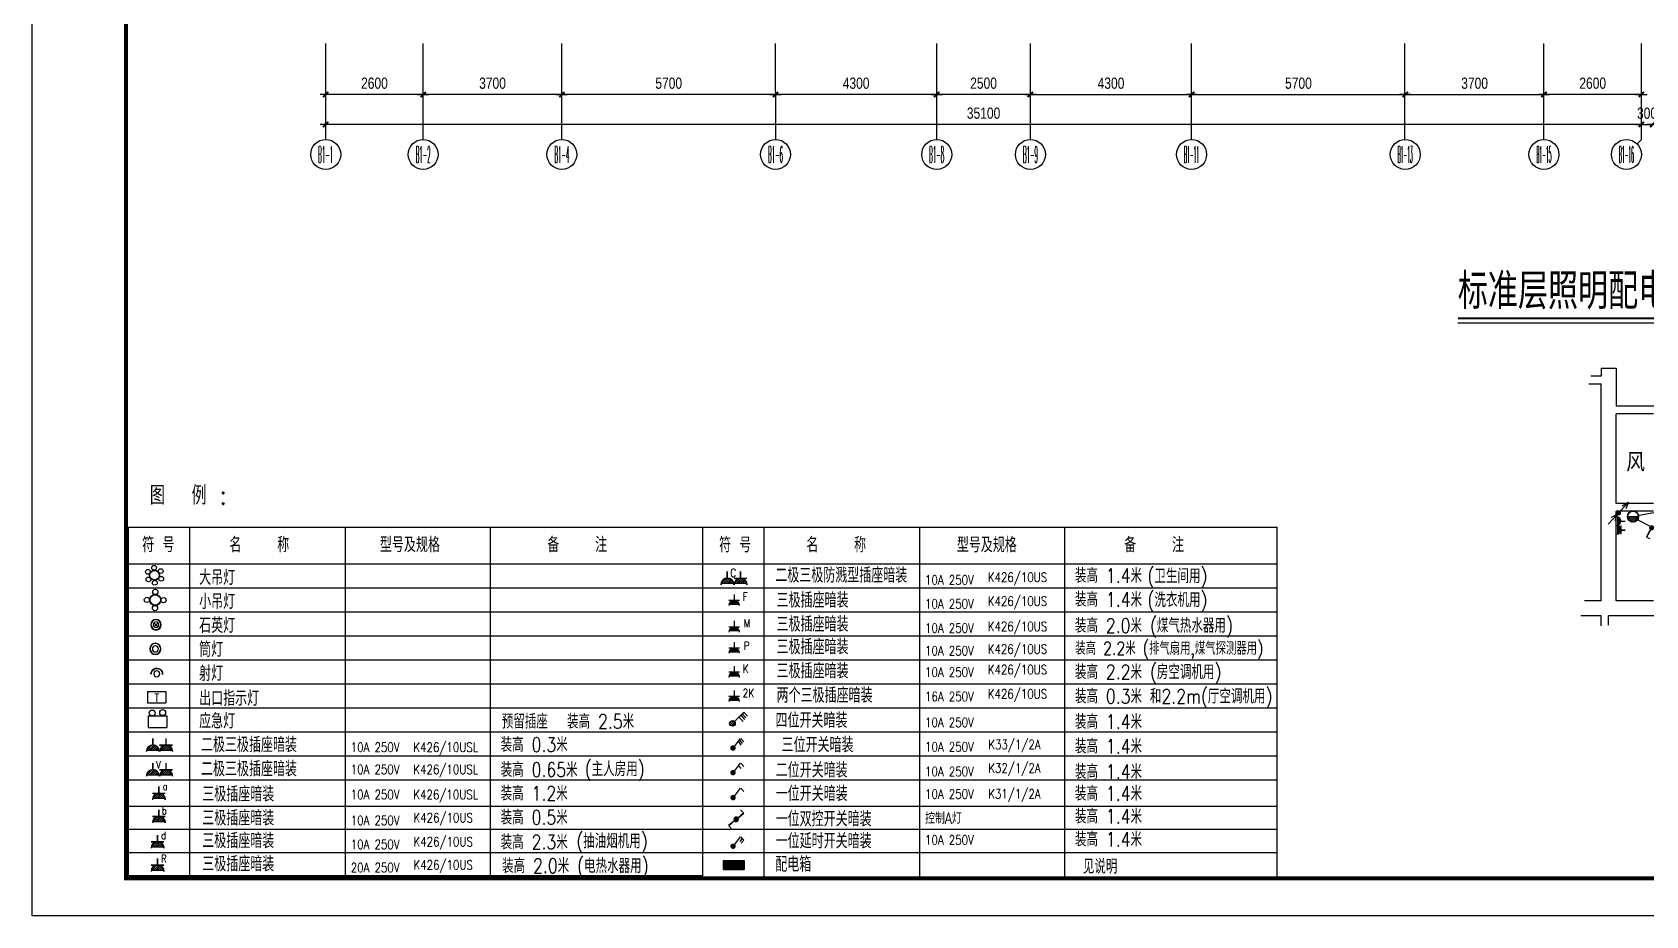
# Model space of a CAD drawing. Extents: x 45735 to 146968, y -75167 to -15767.
# Drawn here: x 45735 to 88778, y -75167 to -51577 of the extents above; entities that cross this region are included whole.
import ezdxf
from ezdxf.enums import TextEntityAlignment as Align

# ---------------------------------------------------------------- set-up
doc = ezdxf.new("R2010")
doc.units = 0
doc.header["$LTSCALE"] = 1000
doc.header["$MEASUREMENT"] = 0
doc.layers.get('0').update_dxf_attribs({"linetype": 'CONTINUOUS'})
doc.layers.get('DEFPOINTS').update_dxf_attribs({"linetype": 'CONTINUOUS'})
for name, color, linetype in [('AXIS', 7, 'CONTINUOUS'), ('AXIS_TEXT', 7, 'CONTINUOUS'), ('COLU', 2, 'CONTINUOUS'), ('D-1', 4, 'CONTINUOUS'), ('D-L1', 4, 'CONTINUOUS'), ('DJ', 4, 'CONTINUOUS'), ('DL1', 4, 'CONTINUOUS'), ('DL2', 4, 'CONTINUOUS'), ('DL3', 4, 'CONTINUOUS'), ('DLX', 4, 'CONTINUOUS'), ('FRAME', 7, 'CONTINUOUS'), ('KG1', 4, 'CONTINUOUS'), ('TK', 7, 'CONTINUOUS'), ('WALL', 7, 'CONTINUOUS'), ('WIRE', 1, 'CONTINUOUS'), ('文字', 7, 'CONTINUOUS'), ('空调位', 7, 'CONTINUOUS')]:
    doc.layers.add(name, color=color, linetype=linetype)
doc.styles.add('_HZTXT', font='txt.shx', dxfattribs={"width": 0.8, "bigfont": 'hztxt.shx'})
doc.styles.add('COMPLEX', font='COMPLEX')
doc.styles.add('DIM_FONT', font='wcad.shx', dxfattribs={"width": 0.8})
doc.styles.add('HZ', font='SIMPLEX.shx', dxfattribs={"width": 0.75, "bigfont": 'hztxt.shx'})
doc.styles.add('HZTXT', font='romans.shx', dxfattribs={"width": 0.8, "bigfont": 'hztxt.shx'})
doc.styles.add('TXT', font='txt', dxfattribs={"width": 0.8, "bigfont": 'hztxt'})
doc.styles.add('文字说明', font='SimSun.ttf')
doc.dimstyles.new('AXIS', dxfattribs={"dimtxt": 300, "dimasz": 1, "dimexe": 250, "dimexo": 300, "dimgap": 150, "dimtad": 1, "dimdec": 0, "dimzin": 0, "dimdsep": 46, "dimtxsty": 'DIM_FONT', "dimblk": '_DIMX', "dimcen": 0.09, "dimdle": 150, "dimse1": 1, "dimse2": 1, "dimclrt": 7, "dimadec": 0, "dimazin": 0, "dimtfac": 1, "dimtdec": 0, "dimtix": 1, "dimtmove": 2, "dimatfit": 3, "dimldrblk": '_DIMX', "dimfxl": 0, "dimtolj": 1, "dimtzin": 0, "dimarcsym": 0})

# ---------------------------------------------------------------- blocks, each defined once
blk = doc.blocks.new('*X20')
at = {"color": 0}
for p, q in [((-263, -529), (-33, -299)), ((-229, -406), (-188, -365)), ((-175, -529), (53, -301)), ((-87, -529), (121, -321)), ((2, -529), (178, -353)), ((90, -529), (224, -394)), ((179, -529), (262, -445)), ((267, -529), (289, -507))]:
    blk.add_line(p, q, dxfattribs=at)
blk = doc.blocks.new('K2307')
for p, q in [((-0.03, -2.63), (-0.03, 0.03)), ((0.07, -2.63), (0.07, 0.03)), ((-2.62, -2.6), (2.57, -2.6)), ((-2.62, -2.7), (2.57, -2.7)), ((-2.57, -4.69), (2.62, -4.69))]:
    blk.add_line(p, q)
for radius in [2.66, 2.56]:
    blk.add_arc((0.02, -5.3), radius, 0, 180)
at = {"xscale": 0.00888157894736835, "yscale": 0.00888157894736835, "zscale": 0.00888157894736835}
blk.add_blockref('*X20', (0, 0), dxfattribs=at)
blk = doc.blocks.new('*X18')
at = {"color": 0}
for p, q in [((-263, -529), (-33, -299)), ((-229, -406), (-188, -365)), ((-175, -529), (53, -301)), ((-87, -529), (121, -321)), ((2, -529), (178, -353)), ((90, -529), (224, -394)), ((179, -529), (262, -445)), ((267, -529), (289, -507))]:
    blk.add_line(p, q, dxfattribs=at)
blk = doc.blocks.new('K2303')
for p, q in [((-0.03, -2.63), (-0.03, 0.03)), ((0.07, -2.63), (0.07, 0.03)), ((-2.57, -4.69), (2.62, -4.69))]:
    blk.add_line(p, q)
for radius in [2.66, 2.56]:
    blk.add_arc((0.02, -5.3), radius, 0, 180)
at = {"xscale": 0.00888157894736835, "yscale": 0.00888157894736835, "zscale": 0.00888157894736835}
blk.add_blockref('*X18', (0, 0), dxfattribs=at)
blk = doc.blocks.new('插座')
at = {"layer": 'DJ', "xscale": 66.096, "yscale": 66.096, "zscale": 66.096, "rotation": 270}
for name, p in [('K2303', (-175, 270)), ('K2307', (-175, -84))]:
    blk.add_blockref(name, p, dxfattribs=at)
blk = doc.blocks.new('A32')
at = {"layer": 'DJ'}
blk.add_circle((710, -205), 88.3, dxfattribs=at)
for centre, radius, start, end in [((711, -199), 172, 177.5813, 6.8197), ((713, -201), 162, 178.5828, 5.126)]:
    blk.add_arc(centre, radius, start, end, dxfattribs=at)
blk = doc.blocks.new('大吊灯')
at = {"layer": 'DJ'}
for centre, radius in [((-334, 5), 106), ((-167, 290), 106), ((0, 0), 227), ((2, 0), 209), ((166, 290), 106), ((334, -8), 106), ((-157, -286), 106), ((161, -294), 106)]:
    blk.add_circle(centre, radius, dxfattribs=at)
blk = doc.blocks.new('A2')
at = {"layer": 'D-1'}
for p, q in [((593, -773), (433, -917)), ((578, -925), (436, -767))]:
    blk.add_line(p, q, dxfattribs=at)
blk.add_circle((512, -845), 108, dxfattribs=at)
at = {"layer": 'KG1'}
for centre, radius in [((512, -847), 200), ((516, -842), 190)]:
    blk.add_circle(centre, radius, dxfattribs=at)
blk = doc.blocks.new('A$C256039D1')
at = {"layer": 'DJ'}
blk.add_blockref('A2', (-312, 1047), dxfattribs=at)
blk = doc.blocks.new('A1')
at = {"layer": 'D-1'}
blk.add_circle((699, -533), 108, dxfattribs=at)
at = {"layer": 'KG1'}
for centre, radius in [((701, -532), 200), ((695, -533), 190)]:
    blk.add_circle(centre, radius, dxfattribs=at)
blk = doc.blocks.new('A6')
at = {"layer": 'DJ'}
for centre, radius in [((708, -409), 70.4), ((482, -623), 70.4), ((704, -626), 151), ((706, -626), 140), ((699, -846), 70.4), ((927, -631), 70.4)]:
    blk.add_circle(centre, radius, dxfattribs=at)
blk = doc.blocks.new('A$C504009E2')
at = {"layer": 'DJ'}
blk.add_blockref('A6', (-411, 916), dxfattribs=at)
blk = doc.blocks.new('_DIMX')
blk.add_line((-150, 0), (150, 0))
at = {"const_width": 50}
blk.add_lwpolyline([(-70, -70), (70, 70)], dxfattribs=at)
blk = doc.blocks.new('*D76')
at = {"color": 0, "linetype": 'ByBlock'}
blk.add_line((88662, -118473), (53564, -118473), dxfattribs=at)
at = {"layer": 'DEFPOINTS', "color": 0, "linetype": 'ByBlock'}
for p in [(53563, -116313), (88663, -116313), (53563, -118473)]:
    blk.add_point(p, dxfattribs=at)
at = {"color": 0, "linetype": 'ByBlock', "rotation": 180}
blk.add_blockref('_DIMX', (53563, -118473), dxfattribs=at)
at = {"color": 0, "linetype": 'ByBlock'}
blk.add_blockref('_DIMX', (88663, -118473), dxfattribs=at)
at = {"color": 7, "linetype": 'ByBlock', "insert": (71113, -118173), "char_height": 300, "attachment_point": 5, "style": 'DIM_FONT'}
blk.add_mtext('\\A1;35100', dxfattribs=at)
blk = doc.blocks.new('*D105')
at = {"color": 0, "linetype": 'ByBlock'}
blk.add_line((82364, -117673), (86062, -117673), dxfattribs=at)
at = {"layer": 'DEFPOINTS', "color": 0, "linetype": 'ByBlock'}
for p in [(82363, -116313), (86063, -116313), (86063, -117673)]:
    blk.add_point(p, dxfattribs=at)
at = {"color": 0, "linetype": 'ByBlock', "rotation": 180}
blk.add_blockref('_DIMX', (82363, -117673), dxfattribs=at)
at = {"color": 0, "linetype": 'ByBlock'}
blk.add_blockref('_DIMX', (86063, -117673), dxfattribs=at)
at = {"color": 7, "linetype": 'ByBlock', "insert": (84213, -117373), "char_height": 300, "attachment_point": 5, "style": 'DIM_FONT'}
blk.add_mtext('\\A1;3700', dxfattribs=at)
blk = doc.blocks.new('*D106')
at = {"color": 0, "linetype": 'ByBlock'}
blk.add_line((76664, -117673), (82362, -117673), dxfattribs=at)
at = {"layer": 'DEFPOINTS', "color": 0, "linetype": 'ByBlock'}
for p in [(76663, -116313), (82363, -116313), (82363, -117673)]:
    blk.add_point(p, dxfattribs=at)
at = {"color": 0, "linetype": 'ByBlock', "rotation": 180}
blk.add_blockref('_DIMX', (76663, -117673), dxfattribs=at)
at = {"color": 0, "linetype": 'ByBlock'}
blk.add_blockref('_DIMX', (82363, -117673), dxfattribs=at)
at = {"color": 7, "linetype": 'ByBlock', "insert": (79513, -117373), "char_height": 300, "attachment_point": 5, "style": 'DIM_FONT'}
blk.add_mtext('\\A1;5700', dxfattribs=at)
blk = doc.blocks.new('_AXISO')
blk.add_circle((0, 0), 0.5)
at = {"layer": 'AXIS_TEXT', "style": 'COMPLEX', "width": 1.041667}
blk.add_attdef('A', text='', height=0.56, dxfattribs=at).set_placement((-0.25, -0.28), (0.25, -0.28), align=Align.FIT)
blk = doc.blocks.new('*X43')
at = {"color": 0}
for p, q in [((-100, 254), (-4, 350)), ((-85, 198), (52, 335)), ((-49, 163), (87, 299)), ((9, 150), (100, 241))]:
    blk.add_line(p, q, dxfattribs=at)
blk = doc.blocks.new('双控开关')
at = {"color": 4}
for p, q in [((-62, 43), (-276, 164)), ((-272, 171), (-189, 297)), ((-58, 49), (-272, 171)), ((68, -33), (283, -161)), ((71, -26), (287, -155)), ((283, -161), (198, -285))]:
    blk.add_line(p, q, dxfattribs=at)
blk.add_circle((3, 6), 75.1, dxfattribs=at)
at = {"color": 4, "xscale": 0.7514071578947308, "yscale": 0.7514071578947308, "zscale": 0.7514071578947308, "rotation": 284.1608854410277}
blk.add_blockref('*X43', (-179, -40), dxfattribs=at)
blk = doc.blocks.new('*X61')
at = {"color": 0}
for p, q in [((35649, 9225), (36047, 9225)), ((35649, 9210), (36047, 9210)), ((35649, 9195), (36047, 9195)), ((35649, 9180), (36047, 9180)), ((35649, 9165), (36047, 9165)), ((35649, 9150), (36047, 9150)), ((35649, 9135), (36047, 9135)), ((35649, 9120), (36047, 9120)), ((35649, 9105), (36047, 9105)), ((35649, 9090), (36047, 9090)), ((35649, 9075), (36047, 9075)), ((35649, 9060), (36047, 9060))]:
    blk.add_line(p, q, dxfattribs=at)
blk = doc.blocks.new('K1')
at = {"layer": 'DL2'}
for p, q in [((0.038, 0.04), (0.202, 0.253)), ((0.204, 0.254), (0.288, 0.161))]:
    blk.add_line(p, q, dxfattribs=at)
blk.add_lwpolyline([(-0.036, 0, 0.072, 0.072, 1), (0.036, 0, 0.072, 0.072, 1)], format="xyseb", close=True, dxfattribs=at)
blk = doc.blocks.new('*D98')
at = {"color": 0, "linetype": 'ByBlock'}
blk.add_line((69862, -117673), (65564, -117673), dxfattribs=at)
at = {"layer": 'DEFPOINTS', "color": 0, "linetype": 'ByBlock'}
for p in [(65563, -116313), (69863, -116313), (65563, -117673)]:
    blk.add_point(p, dxfattribs=at)
at = {"color": 0, "linetype": 'ByBlock', "rotation": 180}
blk.add_blockref('_DIMX', (65563, -117673), dxfattribs=at)
at = {"color": 0, "linetype": 'ByBlock'}
blk.add_blockref('_DIMX', (69863, -117673), dxfattribs=at)
at = {"color": 7, "linetype": 'ByBlock', "insert": (67713, -117373), "char_height": 300, "attachment_point": 5, "style": 'DIM_FONT'}
blk.add_mtext('\\A1;4300', dxfattribs=at)
blk = doc.blocks.new('*X62')
at = {"color": 0}
for p, q in [((25462.92, 29598.872), (25463.017, 29598.969)), ((25462.92, 29598.887), (25462.996, 29598.962)), ((25462.934, 29598.872), (25463.034, 29598.972)), ((25462.943, 29598.924), (25462.958, 29598.939)), ((25462.948, 29598.872), (25463.049, 29598.973)), ((25462.962, 29598.872), (25463.063, 29598.973)), ((25462.976, 29598.872), (25463.075, 29598.971)), ((25462.99, 29598.872), (25463.087, 29598.969)), ((25463.005, 29598.872), (25463.098, 29598.965)), ((25463.019, 29598.872), (25463.108, 29598.961)), ((25463.033, 29598.872), (25463.118, 29598.957)), ((25463.047, 29598.872), (25463.127, 29598.952)), ((25463.061, 29598.872), (25463.135, 29598.946)), ((25463.075, 29598.872), (25463.143, 29598.94)), ((25463.089, 29598.872), (25463.15, 29598.933)), ((25463.104, 29598.872), (25463.157, 29598.926)), ((25463.118, 29598.872), (25463.164, 29598.918)), ((25463.132, 29598.872), (25463.169, 29598.91)), ((25463.146, 29598.872), (25463.175, 29598.901)), ((25463.16, 29598.872), (25463.18, 29598.892)), ((25463.174, 29598.872), (25463.184, 29598.882))]:
    blk.add_line(p, q, dxfattribs=at)
blk = doc.blocks.new('*X37')
at = {"color": 0}
for p, q in [((-100, 254), (-4, 350)), ((-85, 198), (52, 335)), ((-49, 163), (87, 299)), ((9, 150), (100, 241))]:
    blk.add_line(p, q, dxfattribs=at)
blk = doc.blocks.new('K2363')
for p, q in [((0.7, 1.68), (3.94, 4.92)), ((0.77, 1.61), (4.01, 4.85)), ((2.89, 3.85), (4.17, 2.38)), ((3.38, 4.36), (4.66, 2.9)), ((3.94, 4.92), (5.22, 3.46))]:
    blk.add_line(p, q)
blk.add_circle((0, 0.99), 0.987)
at = {"xscale": 0.0098684210526315, "yscale": 0.0098684210526315, "zscale": 0.0098684210526315}
blk.add_blockref('*X37', (0, -1.48), dxfattribs=at)
blk = doc.blocks.new('A$C268210E6')
at = {"layer": 'DJ', "xscale": 76.142592, "yscale": 76.142592, "zscale": 76.142592}
blk.add_blockref('K2363', (75, 0), dxfattribs=at)
blk = doc.blocks.new('四位开关')
at = {"layer": 'WIRE', "color": 4}
blk.add_line((-38, -96), (76, -210), dxfattribs=at)
at = {"layer": 'WIRE', "xscale": -1, "rotation": 90}
blk.add_blockref('A$C268210E6', (204, 146), dxfattribs=at)
blk = doc.blocks.new('*D99')
at = {"color": 0, "linetype": 'ByBlock'}
blk.add_line((65562, -117673), (59864, -117673), dxfattribs=at)
at = {"layer": 'DEFPOINTS', "color": 0, "linetype": 'ByBlock'}
for p in [(59863, -116313), (65563, -116313), (59863, -117673)]:
    blk.add_point(p, dxfattribs=at)
at = {"color": 0, "linetype": 'ByBlock', "rotation": 180}
blk.add_blockref('_DIMX', (59863, -117673), dxfattribs=at)
at = {"color": 0, "linetype": 'ByBlock'}
blk.add_blockref('_DIMX', (65563, -117673), dxfattribs=at)
at = {"color": 7, "linetype": 'ByBlock', "insert": (62713, -117373), "char_height": 300, "attachment_point": 5, "style": 'DIM_FONT'}
blk.add_mtext('\\A1;5700', dxfattribs=at)
blk = doc.blocks.new('*D74')
at = {"color": 0, "linetype": 'ByBlock'}
blk.add_line((59862, -117673), (56164, -117673), dxfattribs=at)
at = {"layer": 'DEFPOINTS', "color": 0, "linetype": 'ByBlock'}
for p in [(56163, -116313), (59863, -116313), (56163, -117673)]:
    blk.add_point(p, dxfattribs=at)
at = {"color": 0, "linetype": 'ByBlock', "rotation": 180}
blk.add_blockref('_DIMX', (56163, -117673), dxfattribs=at)
at = {"color": 0, "linetype": 'ByBlock'}
blk.add_blockref('_DIMX', (59863, -117673), dxfattribs=at)
at = {"color": 7, "linetype": 'ByBlock', "insert": (58013, -117373), "char_height": 300, "attachment_point": 5, "style": 'DIM_FONT'}
blk.add_mtext('\\A1;3700', dxfattribs=at)
blk = doc.blocks.new('*D80')
at = {"color": 0, "linetype": 'ByBlock'}
blk.add_line((56162, -117673), (53564, -117673), dxfattribs=at)
at = {"layer": 'DEFPOINTS', "color": 0, "linetype": 'ByBlock'}
for p in [(53563, -116313), (56163, -116313), (53563, -117673)]:
    blk.add_point(p, dxfattribs=at)
at = {"color": 0, "linetype": 'ByBlock', "rotation": 180}
blk.add_blockref('_DIMX', (53563, -117673), dxfattribs=at)
at = {"color": 0, "linetype": 'ByBlock'}
blk.add_blockref('_DIMX', (56163, -117673), dxfattribs=at)
at = {"color": 7, "linetype": 'ByBlock', "insert": (54863, -117373), "char_height": 300, "attachment_point": 5, "style": 'DIM_FONT'}
blk.add_mtext('\\A1;2600', dxfattribs=at)
blk = doc.blocks.new('*D95')
at = {"color": 0, "linetype": 'ByBlock'}
blk.add_line((72364, -117673), (76662, -117673), dxfattribs=at)
at = {"layer": 'DEFPOINTS', "color": 0, "linetype": 'ByBlock'}
for p in [(72363, -116313), (76663, -116313), (76663, -117673)]:
    blk.add_point(p, dxfattribs=at)
at = {"color": 0, "linetype": 'ByBlock', "rotation": 180}
blk.add_blockref('_DIMX', (72363, -117673), dxfattribs=at)
at = {"color": 0, "linetype": 'ByBlock'}
blk.add_blockref('_DIMX', (76663, -117673), dxfattribs=at)
at = {"color": 7, "linetype": 'ByBlock', "insert": (74513, -117373), "char_height": 300, "attachment_point": 5, "style": 'DIM_FONT'}
blk.add_mtext('\\A1;4300', dxfattribs=at)
blk = doc.blocks.new('*D100')
at = {"color": 0, "linetype": 'ByBlock'}
blk.add_line((72362, -117673), (69864, -117673), dxfattribs=at)
at = {"layer": 'DEFPOINTS', "color": 0, "linetype": 'ByBlock'}
for p in [(69863, -116313), (72363, -116313), (69863, -117673)]:
    blk.add_point(p, dxfattribs=at)
at = {"color": 0, "linetype": 'ByBlock', "rotation": 180}
blk.add_blockref('_DIMX', (69863, -117673), dxfattribs=at)
at = {"color": 0, "linetype": 'ByBlock'}
blk.add_blockref('_DIMX', (72363, -117673), dxfattribs=at)
at = {"color": 7, "linetype": 'ByBlock', "insert": (71113, -117373), "char_height": 300, "attachment_point": 5, "style": 'DIM_FONT'}
blk.add_mtext('\\A1;2500', dxfattribs=at)
blk = doc.blocks.new('*D107')
at = {"color": 0, "linetype": 'ByBlock'}
blk.add_line((88662, -117673), (86064, -117673), dxfattribs=at)
at = {"layer": 'DEFPOINTS', "color": 0, "linetype": 'ByBlock'}
for p in [(86063, -116313), (88663, -116313), (86063, -117673)]:
    blk.add_point(p, dxfattribs=at)
at = {"color": 0, "linetype": 'ByBlock'}
for p, rotation in [((86063, -117673), 179.9999999999949), ((88663, -117673), 359.9999999999949)]:
    blk.add_blockref('_DIMX', p, dxfattribs=dict(at, rotation=rotation))
at = {"color": 7, "linetype": 'ByBlock', "insert": (87363, -117373), "char_height": 300, "attachment_point": 5, "style": 'DIM_FONT'}
blk.add_mtext('\\A1;2600', dxfattribs=at)
blk = doc.blocks.new('_AXISO2')
blk.add_line((0.354, 0.146), (0.5, 0))
blk.add_circle((0, 0.5), 0.5)
at = {"layer": 'AXIS_TEXT', "style": 'COMPLEX', "width": 1.041667}
blk.add_attdef('A', text='', height=0.56, dxfattribs=at).set_placement((-0.25, 0.22), (0.25, 0.22), align=Align.FIT)
blk = doc.blocks.new('*D109')
at = {"color": 0, "linetype": 'ByBlock'}
for p, q in [((88662, -118473), (88661, -118473)), ((88663, -118473), (88963, -118473)), ((88964, -118473), (88965, -118473))]:
    blk.add_line(p, q, dxfattribs=at)
at = {"layer": 'DEFPOINTS', "color": 0, "linetype": 'ByBlock'}
for p in [(88663, -117229), (88963, -117229), (88963, -118473)]:
    blk.add_point(p, dxfattribs=at)
at = {"color": 0, "linetype": 'ByBlock'}
blk.add_blockref('_DIMX', (88663, -118473), dxfattribs=at)
at = {"color": 0, "linetype": 'ByBlock', "rotation": 180}
blk.add_blockref('_DIMX', (88963, -118473), dxfattribs=at)
at = {"color": 7, "linetype": 'ByBlock', "insert": (88813, -118173), "char_height": 300, "attachment_point": 5, "style": 'DIM_FONT'}
blk.add_mtext('\\A1;300', dxfattribs=at)
blk = doc.blocks.new('*X64')
at = {"color": 0}
for p, q in [((-290, -78), (-212, 0)), ((-258, -152), (-106, 0)), ((-212, -212), (0, 0)), ((-152, -258), (106, 0)), ((-78, -290), (212, 0)), ((19, -299), (299, -19))]:
    blk.add_line(p, q, dxfattribs=at)
blk = doc.blocks.new('K2235')
blk.add_line((-2.96, 0), (2.96, 0))
for radius in [2.96, 2.86]:
    blk.add_circle((0, 0), radius)
at = {"xscale": 0.0098684210526315, "yscale": 0.0098684210526315, "zscale": 0.0098684210526315}
blk.add_blockref('*X64', (0, 0), dxfattribs=at)
blk = doc.blocks.new('A$C4FDD7255')
at = {"layer": 'DJ', "xscale": 76.03200000000001, "yscale": 76.03200000000001, "zscale": 76.03200000000001}
blk.add_blockref('K2235', (225, 225), dxfattribs=at)
blk = doc.blocks.new('A$C09C21FE1')
at = {"layer": 'DJ'}
for p, q in [((367, 606), (619, 1036)), ((603, 1018), (404, 820)), ((603, 1002), (570, 754)), ((274, 451), (0, 0)), ((249, 442), (60, 288)), ((273, 439), (240, 190))]:
    blk.add_line(p, q, dxfattribs=at)
at = {"layer": 'DJ', "const_width": 93.3}
blk.add_lwpolyline([(280, 524, 1), (373, 524, 1)], format="xyb", close=True, dxfattribs=at)
blk = doc.blocks.new('*X27')
at = {"color": 0}
for p, q in [((-100, 254), (-4, 350)), ((-85, 198), (52, 335)), ((-49, 163), (87, 299)), ((9, 150), (100, 241))]:
    blk.add_line(p, q, dxfattribs=at)
blk = doc.blocks.new('K2361')
for p, q in [((0.63, 1.76), (3.86, 4.99)), ((0.7, 1.68), (3.94, 4.92)), ((3.94, 4.92), (5.24, 3.43))]:
    blk.add_line(p, q)
blk.add_circle((0, 0.99), 0.987)
at = {"xscale": 0.0098684210526315, "yscale": 0.0098684210526315, "zscale": 0.0098684210526315}
blk.add_blockref('*X27', (0, -1.48), dxfattribs=at)
blk = doc.blocks.new('单极开关')
at = {"layer": 'DJ', "xscale": -76.142592, "yscale": 76.142592, "zscale": 76.142592, "rotation": 180.0000000000094}
blk.add_blockref('K2361', (-170, 90), dxfattribs=at)

msp = doc.modelspace()

# ---------------------------------------------------------------- linework, layer by layer
at = {"layer": 'AXIS'}
for p, q in [((53562.6, -54440.1), (53562.6, -51879.4)), ((56162.6, -54440.1), (56162.6, -51879.4)), ((59862.6, -54440.1), (59862.6, -51879.4)), ((65567.6, -54440.1), (65562.6, -51879.4)), ((69862.6, -54440.1), (69862.6, -51879.4)), ((72362.6, -54440.1), (72362.6, -51879.4)), ((76657.6, -54440.1), (76657.6, -51879.4)), ((82347.6, -54440.1), (82347.6, -51879.4)), ((86062.6, -54440.1), (86062.6, -51879.4)), ((88662.6, -54440.1), (88662.6, -51879.4))]:
    msp.add_line(p, q, dxfattribs=at)
at = {"layer": 'D-L1'}
for p, q in [((64571.1, -70515.7), (64638.1, -70616)), ((64606.6, -70475.2), (64670.7, -70563.8)), ((64572.4, -71160.2), (64639.4, -71238.2)), ((64675.4, -73105.9), (64608.4, -73182.9)), ((64715.6, -73149.4), (64648.6, -73226.4))]:
    msp.add_line(p, q, dxfattribs=at)
for centre in [(48934.1, -69753.1), (49213.6, -69742.9)]:
    msp.add_circle(centre, 78.8, dxfattribs=at)
at = {"layer": 'DJ'}
for p, q in [((48805.3, -69176.2), (49299.5, -69176.2)), ((48805.3, -69176.2), (48805.3, -69485.1)), ((49299.5, -69176.2), (49299.5, -69485.1)), ((48805.3, -69485.1), (49299.5, -69485.1)), ((48828.6, -69827.7), (49322.8, -69827.7)), ((48828.6, -69827.7), (48828.6, -70136.6)), ((48828.6, -70136.6), (49322.8, -70136.6)), ((49322.8, -69827.7), (49322.8, -70136.6))]:
    msp.add_line(p, q, dxfattribs=at)
at = {"layer": 'DL2'}
for p, q in [((64458.6, -66585.6), (64458.6, -66741.4)), ((64314, -66738.4), (64605, -66738.4)), ((64322.7, -66845), (64594.9, -66845)), ((64314, -67448.6), (64605, -67448.6)), ((64322.7, -67555.3), (64594.9, -67555.3)), ((64458.6, -67295.8), (64458.6, -67451.6)), ((64458.6, -67858.6), (64458.6, -68014.4)), ((64314, -68011.5), (64605, -68011.5)), ((64322.7, -68118.1), (64594.9, -68118.1)), ((64314, -68656.3), (64605, -68656.3)), ((64322.7, -68762.9), (64594.9, -68762.9)), ((64458.6, -68503.4), (64458.6, -68659.2)), ((64458.6, -69152.3), (64458.6, -69308)), ((64314, -69305.1), (64605, -69305.1)), ((64322.7, -69411.7), (64594.9, -69411.7))]:
    msp.add_line(p, q, dxfattribs=at)
msp.add_lwpolyline([(64177.9, -73936.4), (64177.9, -73693.9), (64727.9, -73693.9), (64727.9, -73936.4)], close=True, dxfattribs=at)
for centre in [(64458.8, -66885.8), (64458.8, -67596), (64458.8, -68158.9), (64458.8, -68803.7), (64458.8, -69452.5)]:
    msp.add_arc(centre, 142.1, 0.86, 179.14, dxfattribs=at)
at = {"layer": 'DL3'}
for p, q in [((48298.3, -64791.4), (63618.6, -64791.4)), ((48298.3, -70904), (48298.3, -64791.4)), ((49939, -70904), (49939, -64791.4)), ((54089.2, -70904), (54089.2, -64791.4)), ((57958, -74104), (57958, -64791.4)), ((63618.6, -64791.4), (63618.6, -74167.5)), ((63618.6, -64791.4), (78942.8, -64791.4)), ((65259.4, -74167.5), (65259.4, -64791.4)), ((69409.6, -74167.5), (69409.6, -64791.4)), ((73278.4, -74167.5), (73278.4, -64791.4)), ((78939, -64791.4), (78939, -74167.5)), ((63618.6, -65784), (48298.3, -65784)), ((78939, -65784), (63618.6, -65784)), ((78939, -66424), (48298.3, -66424)), ((78939, -67064), (48298.3, -67064)), ((78939, -67704), (48298.3, -67704)), ((78939, -68344), (48298.3, -68344)), ((78939, -68984), (48298.3, -68984)), ((78939, -69624), (48298.3, -69624)), ((78939, -70264), (48298.3, -70264)), ((78939, -70904), (48298.3, -70904)), ((48298.3, -74104), (48298.3, -70904)), ((49939, -74104), (49939, -70904)), ((54089.2, -74104), (54089.2, -70904)), ((78939, -71544), (48298.3, -71544)), ((78939, -72247.8), (48298.3, -72247.8)), ((78939, -72866.5), (48298.3, -72866.5)), ((78939, -73485.3), (48298.3, -73485.3)), ((63618.6, -74104), (48298.3, -74104))]:
    msp.add_line(p, q, dxfattribs=at)
at = {"layer": 'TK'}
msp.add_lwpolyline([(45734.7, -75167.5), (45734.7, -15767.5), (129834.7, -15767.5), (129834.7, -75167.5)], close=True, dxfattribs=at)
at = {"layer": 'TK', "const_width": 100}
msp.add_lwpolyline([(48234.7, -74167.5), (128834.7, -74167.5), (128834.7, -16767.5), (48234.7, -16767.5)], close=True, dxfattribs=at)
at = {"layer": 'WALL'}
for p, q in [((87587.3, -60542.2), (87987.3, -60542.2)), ((87587.3, -60542.2), (87587.3, -60762.2)), ((87987.3, -60542.2), (87987.3, -61562.2)), ((87257.6, -60962.2), (87587.3, -60962.2)), ((87587.3, -60762.2), (87313.2, -60762.2)), ((87587.3, -66762.2), (87587.3, -60962.2)), ((89187.3, -61562.2), (87987.3, -61562.2)), ((87987.3, -64162.2), (87987.3, -61762.2)), ((88987.3, -61762.2), (87987.3, -61762.2)), ((88987.3, -64162.2), (87987.3, -64162.2)), ((88987.3, -64362.2), (87987.3, -64362.2)), ((87987.3, -66762.2), (87987.3, -64362.2)), ((87587.3, -66762.2), (87144.8, -66762.2)), ((88987.3, -66762.2), (87987.3, -66762.2)), ((87587.3, -67162.2), (87044.7, -67162.2)), ((87587.3, -67430.2), (87587.3, -67162.2)), ((90407.3, -67162.2), (87787.3, -67162.2)), ((87787.3, -67405.7), (87787.3, -67162.2))]:
    msp.add_line(p, q, dxfattribs=at)
at = {"layer": 'WIRE'}
for p, q in [((88560.4, -64484.7), (89572.8, -64295.3)), ((88538.1, -64579.7), (88923.7, -64786.3))]:
    msp.add_line(p, q, dxfattribs=at)
at = {"layer": '文字'}
msp.add_line((83769.2, -59335.6), (91322.4, -59335.6), dxfattribs=at)
at = {"layer": '文字', "const_width": 52.5}
msp.add_lwpolyline([(83769.2, -59214.6), (91321.6, -59214.6)], dxfattribs=at)

# ---------------------------------------------------------------- block references
at = {"layer": 'AXIS'}
ref = msp.add_blockref('_AXISO', (53562.6, -54840.1), dxfattribs=dict(at, xscale=800, yscale=800, zscale=800))
ref.add_attrib('A', 'B1-1', dxfattribs={"layer": 'AXIS_TEXT', "height": 448, "style": 'COMPLEX', "width": 0.260417}).set_placement((53362.6, -55064.1), (53762.6, -55064.1), align=Align.FIT)
ref = msp.add_blockref('_AXISO', (56162.6, -54840.1), dxfattribs=dict(at, xscale=800, yscale=800, zscale=800))
ref.add_attrib('A', 'B1-2', dxfattribs={"layer": 'AXIS_TEXT', "height": 448, "style": 'COMPLEX', "width": 0.243506}).set_placement((55962.6, -55064.1), (56362.6, -55064.1), align=Align.FIT)
ref = msp.add_blockref('_AXISO', (59862.6, -54840.1), dxfattribs=dict(at, xscale=800, yscale=800, zscale=800))
ref.add_attrib('A', 'B1-4', dxfattribs={"layer": 'AXIS_TEXT', "height": 448, "style": 'COMPLEX', "width": 0.237342}).set_placement((59662.6, -55064.1), (60062.6, -55064.1), align=Align.FIT)
ref = msp.add_blockref('_AXISO', (65562.6, -54840.1), dxfattribs=dict(at, xscale=800, yscale=800, zscale=800))
ref.add_attrib('A', 'B1-6', dxfattribs={"layer": 'AXIS_TEXT', "height": 448, "style": 'COMPLEX', "width": 0.243506}).set_placement((65362.6, -55064.1), (65762.6, -55064.1), align=Align.FIT)
ref = msp.add_blockref('_AXISO', (69862.6, -54840.1), dxfattribs=dict(at, xscale=800, yscale=800, zscale=800))
ref.add_attrib('A', 'B1-8', dxfattribs={"layer": 'AXIS_TEXT', "height": 448, "style": 'COMPLEX', "width": 0.243506}).set_placement((69662.6, -55064.1), (70062.6, -55064.1), align=Align.FIT)
ref = msp.add_blockref('_AXISO', (72362.6, -54840.1), dxfattribs=dict(at, xscale=800, yscale=800, zscale=800))
ref.add_attrib('A', 'B1-9', dxfattribs={"layer": 'AXIS_TEXT', "height": 448, "style": 'COMPLEX', "width": 0.243506}).set_placement((72162.6, -55064.1), (72562.6, -55064.1), align=Align.FIT)
ref = msp.add_blockref('_AXISO', (76662.6, -54840.1), dxfattribs=dict(at, xscale=800, yscale=800, zscale=800))
ref.add_attrib('A', 'B1-11', dxfattribs={"layer": 'AXIS_TEXT', "height": 448, "style": 'COMPLEX', "width": 0.215517}).set_placement((76462.6, -55064.1), (76862.6, -55064.1), align=Align.FIT)
ref = msp.add_blockref('_AXISO', (82362.6, -54840.1), dxfattribs=dict(at, xscale=800, yscale=800, zscale=800))
ref.add_attrib('A', 'B1-13', dxfattribs={"layer": 'AXIS_TEXT', "height": 448, "style": 'COMPLEX', "width": 0.203804}).set_placement((82162.6, -55064.1), (82562.6, -55064.1), align=Align.FIT)
ref = msp.add_blockref('_AXISO', (86062.6, -54840.1), dxfattribs=dict(at, xscale=800, yscale=800, zscale=800))
ref.add_attrib('A', 'B1-15', dxfattribs={"layer": 'AXIS_TEXT', "height": 448, "style": 'COMPLEX', "width": 0.203804}).set_placement((85862.6, -55064.1), (86262.6, -55064.1), align=Align.FIT)
ref = msp.add_blockref('_AXISO2', (88662.6, -54840.1), dxfattribs=dict(at, xscale=800, yscale=800, zscale=800, rotation=90))
ref.add_attrib('A', 'B1-16', dxfattribs={"layer": 'AXIS_TEXT', "height": 448, "style": 'COMPLEX', "width": 0.203804}).set_placement((88062.6, -55064.1), (88462.6, -55064.1), align=Align.FIT)
at = {"layer": 'COLU', "xscale": 0.66666, "yscale": 0.66666, "zscale": 0.66666}
msp.add_blockref('插座', (88345.4, -64808.8), dxfattribs=at)
at = {"layer": 'COLU', "rotation": 90}
for p in [(64546.7, -65803.5), (49222, -70257.2), (49222, -70915.7)]:
    msp.add_blockref('插座', p, dxfattribs=at)
at = {"layer": 'DJ'}
for name, p, xscale, yscale, zscale in [('A$C256039D1', (49176.4, -67537.9), -0.7, 0.7, 0.7), ('K2307', (49113.8, -71717.9), 66.096, 66.096, 66.096), ('K2307', (49112.4, -72339.8), 66.096, 66.096, 66.096), ('K2307', (49078.4, -73016.2), 66.096, 66.096, 66.096), ('K2307', (49078.4, -73636.3), 66.096, 66.096, 66.096)]:
    msp.add_blockref(name, p, dxfattribs=dict(at, xscale=xscale, yscale=yscale, zscale=zscale))
for name, p, xscale, yscale, zscale, rotation in [('A1', (48619.1, -67517.6), -0.75, 0.75, 0.75, 90), ('A32', (48416.6, -68890.4), -0.8999999999999999, 0.8999999999999999, 0.8999999999999999, 180)]:
    msp.add_blockref(name, p, dxfattribs=dict(at, xscale=xscale, yscale=yscale, zscale=zscale, rotation=rotation))
at = {"layer": 'DL1', "xscale": 1000, "yscale": 1000, "zscale": 1000}
for p in [(64430.1, -70688.4), (64430.1, -71346.3), (64430.1, -72012.9), (64430.1, -73311.3)]:
    msp.add_blockref('K1', p, dxfattribs=at)
at = {"layer": 'DL2'}
for name, p, xscale, yscale, zscale in [('*X62', (-25398592.2, -29665717.2), 1000, 1000, 1000), ('*X62', (-25398592.2, -29666427.4), 1000, 1000, 1000), ('*X62', (-25398592.2, -29666990.2), 1000, 1000, 1000), ('*X62', (-25398592.2, -29667635), 1000, 1000, 1000), ('*X62', (-25398592.2, -29668283.8), 1000, 1000, 1000), ('*X61', (14896.6, -86459), 1.3824, 1.3824, 1.3824)]:
    msp.add_blockref(name, p, dxfattribs=dict(at, xscale=xscale, yscale=yscale, zscale=zscale))
at = {"layer": 'FRAME', "xscale": 0.9900000000000001, "yscale": 0.9900000000000001, "zscale": 0.9900000000000001}
msp.add_blockref('A$C504009E2', (48723.3, -67022.8), dxfattribs=at)
at = {"layer": 'WALL', "xscale": 0.66666, "yscale": 0.66666, "zscale": 0.66666}
msp.add_blockref('A$C4FDD7255', (88289.3, -64660.7), dxfattribs=at)
at = {"layer": 'WIRE'}
for name, p, xscale, yscale, zscale, rotation in [('A$C09C21FE1', (87772.5, -64710.8), 0.66666, 0.66666, 0.66666, 347.7473187269142), ('单极开关', (88959.1, -64919.2), 0.66666, 0.66666, 0.66666, 286.0216679087883), ('大吊灯', (48996.3, -66076.2), 0.5984999999999999, 0.5984999999999999, 0.5984999999999999, 333.455851134247), ('双控开关', (64508.1, -72589.8), -0.81, 0.81, 0.81, 189.8264367886958)]:
    msp.add_blockref(name, p, dxfattribs=dict(at, xscale=xscale, yscale=yscale, zscale=zscale, rotation=rotation))
at = {"layer": 'WIRE', "xscale": -1, "rotation": 90}
msp.add_blockref('四位开关', (64485.3, -69901.6), dxfattribs=at)

# ---------------------------------------------------------------- texts
at = {"layer": 'D-L1', "style": 'TXT', "width": 0.8}
msp.add_text(' 图  例 :', height=500, dxfattribs=at).set_placement((48516.4, -64190.6))
at = {"layer": 'DJ', "width": 0.8}
for s, height, style, p in [('T', 216, 'HZ', (48996.7, -69454.8)), ('V', 200, '_HZTXT', (49041.8, -71236.1)), ('a', 200, '_HZTXT', (49216.5, -71810.3)), ('b', 200, '_HZTXT', (49192, -72460.4)), ('d ', 200, '_HZTXT', (49174.3, -73122.2)), ('R', 200, '_HZTXT', (49174.3, -73742.4))]:
    msp.add_text(s, height=height, dxfattribs=dict(at, style=style)).set_placement(p)
at = {"layer": 'DLX', "color": 4, "style": 'HZ', "width": 0.8}
for s, height, p in [('符 号', 400, (48667.9, -65460.2)), ('名    称', 400, (50995, -65460.2)), ('型号及规格', 400, (55009.8, -65460.2)), ('备    注', 400, (59476.3, -65460.2)), ('符 号', 400, (64057.2, -65463.9)), ('名    称', 400, (66384.4, -65463.9)), ('型号及规格', 400, (70399.1, -65463.9)), ('备    注', 400, (74865.7, -65463.9)), ('二极三极防溅型插座暗装', 400, (65556.8, -66274.8)), ('装高 1.4米', 384, (73549.9, -66275.4)), ('(卫生间用)', 384, (75486.6, -66287.5)), ('大吊灯', 400, (50186, -66336.5)), ('C', 220, (64354.5, -66123.8)), (' 10A 250V', 250, (69414, -66325.4)), ('K426/10US', 250, (71224.8, -66254.1)), ('小吊灯', 400, (50186, -66976.5)), ('F', 220, (64685.2, -66755.2)), ('三极插座暗装', 400, (65591, -66941.2)), (' 10A 250V', 250, (69414, -66965.4)), ('K426/10US', 250, (71224.8, -66894.1)), ('装高 1.4米', 384, (73549.9, -66915.4)), ('(洗衣机用)', 384, (75486.6, -66927.5)), ('三极插座暗装', 400, (65591, -67581.7)), ('石英灯', 400, (50186, -67616.5)), ('M', 220, (64712.6, -67464.1)), (' 10A 250V', 250, (69414, -67610.9)), ('K426/10US', 250, (71224.8, -67567.3)), ('装高 2.0米 (煤气热水器用)', 384, (73549.9, -67611)), ('筒灯', 400, (50186, -68256.5)), ('P', 220, (64712.6, -68069.1)), ('三极插座暗装', 400, (65591, -68186.7)), (' 10A 250V', 250, (69414, -68215.9)), ('K426/10US', 250, (71224.8, -68172.3)), ('装高 2.2米 (排气扇用,煤气探测器用)', 345.6, (73559.1, -68198.1)), ('三极插座暗装', 400, (65591, -68831.5)), ('K426/10US', 250, (71224.8, -68720.1)), ('装高 2.2米 (房空调机用)', 384, (73549.9, -68851.2)), ('射灯', 400, (50186, -68896.5)), ('K', 220, (64685.2, -68683)), (' 10A 250V', 250, (69414, -68788.1)), ('出口指示灯', 400, (50186, -69563)), ('2K', 220, (64685.2, -69331.9)), ('两个三极插座暗装', 400, (65591, -69480.4)), (' 16A 250V', 250, (69414, -69437)), ('K426/10US', 250, (71224.8, -69369)), ('装高 0.3米 和2.2m(厅空调机用)', 384, (73549.9, -69500)), ('应急灯', 400, (50186, -70168)), ('四位开关暗装', 400, (65562.5, -70150.6)), ('预留插座', 384, (58260, -70171.7)), ('装高 2.5米', 384, (60001.3, -70171.7)), (' 10A 250V', 250, (69414, -70128.3)), ('装高 1.4米', 384, (73549.9, -70180.2)), ('二极三极插座暗装', 400, (50236.4, -70800.1)), (' 10A 250V', 250, (54093.6, -70793.1)), ('K426/10USL', 250, (55900.4, -70793.1)), ('装高 0.3米', 384, (58229.6, -70789.7)), ('  三位开关暗装', 400, (65285.5, -70804.9)), (' 10A 250V', 250, (69414, -70782.6)), ('K33/1/2A', 250, (71237.7, -70719.4)), ('装高 1.4米', 384, (73549.9, -70834.5)), ('二极三极插座暗装', 400, (50236.4, -71445.4)), ('(主人房用)', 384, (60472.4, -71441.3)), (' 10A 250V', 250, (54093.6, -71384.6)), ('K426/10USL', 250, (55900.4, -71384.6)), ('装高 0.65米', 384, (58229.6, -71461.9)), ('二位开关暗装', 400, (65566.4, -71477.7)), (' 10A 250V', 250, (69414, -71440.6)), ('K32/1/2A', 250, (71237.7, -71349.1)), ('装高 1.4米', 384, (73549.9, -71515)), ('三极插座暗装', 400, (50270.6, -72117.5)), (' 10A 250V', 250, (54093.6, -72058.4)), ('K426/10USL', 250, (55900.4, -72058.4)), ('装高 1.2米', 384, (58229.6, -72091.7)), ('一位开关暗装', 400, (65566.4, -72105.6)), (' 10A 250V', 250, (69414, -72042.8)), ('K31/1/2A', 250, (71237.7, -72040.5)), ('装高 1.4米', 384, (73549.9, -72094.7)), ('三极插座暗装', 400, (50270.6, -72757.5)), ('装高 0.5米', 384, (58229.6, -72731.7)), ('装高 1.4米', 384, (73549.9, -72704.7)), (' 10A 250V', 250, (54093.6, -72746.7)), ('K426/10US', 250, (55904.4, -72675.4)), ('一位双控开关暗装', 400, (65566.4, -72780.8)), ('控制A灯', 300, (69553.5, -72710.9)), ('三极插座暗装', 400, (50270.6, -73363)), (' 10A 250V', 250, (54093.6, -73386.7)), ('K426/10US', 250, (55904.4, -73315.4)), ('装高 2.3米 ', 384, (58229.6, -73392.3)), ('(抽油烟机用)', 384, (60248.2, -73366.8)), ('一位延时开关暗装', 400, (65566.4, -73370.5)), (' 10A 250V', 250, (69414, -73269.1)), ('装高 1.4米', 384, (73549.9, -73317.2)), ('三极插座暗装', 400, (50270.6, -73983.2)), ('装高 2.0米 (电热水器用)', 384, (58268.5, -74026.1)), ('配电箱', 400, (65556.8, -73992.8)), (' 20A 250V', 250, (54093.6, -74006.8)), ('K426/10US', 250, (55904.4, -73935.5)), (' 见说明', 384, (73549.9, -74044.2))]:
    msp.add_text(s, height=height, dxfattribs=at).set_placement(p)
at = {"layer": '文字', "style": '文字说明', "width": 0.7}
msp.add_text('标准层照明配电平面', height=840, dxfattribs=at).set_placement((83764.3, -58876))
at = {"layer": '空调位', "style": 'HZTXT'}
msp.add_text('风', height=500, dxfattribs=at).set_placement((88257.7, -63306.5))

# ---------------------------------------------------------------- dimensions: what is measured, and where the dimension line sits
at = {"layer": 'AXIS'}
for p2, distance, picture, middle in [((53562.6, -51879.4), 2160.7, '*D76', (71112.6, -53740.1)), ((86062.6, -51879.4), 1360.7, '*D107', (87362.6, -52940.1))]:
    dim = msp.add_aligned_dim(p1=(88662.6, -51879.4), p2=p2, distance=distance, dimstyle='AXIS', dxfattribs=at)
    dim.commit()
    dim.dimension.update_dxf_attribs({"geometry": picture, "text_midpoint": middle, "insert": (0, 64433.4)})
for base, p1, p2, picture, middle in [((53562.6, -53240.1), (56162.6, -51879.4), (53562.6, -51879.4), '*D80', (54862.6, -52940.1)), ((56162.6, -53240.1), (59862.6, -51879.4), (56162.6, -51879.4), '*D74', (58012.6, -52940.1)), ((59862.6, -53240.1), (65562.6, -51879.4), (59862.6, -51879.4), '*D99', (62712.6, -52940.1)), ((65562.6, -53240.1), (69862.6, -51879.4), (65562.6, -51879.4), '*D98', (67712.6, -52940.1)), ((69862.6, -53240.1), (72362.6, -51879.4), (69862.6, -51879.4), '*D100', (71112.6, -52940.1)), ((76662.6, -53240.1), (72362.6, -51879.4), (76662.6, -51879.4), '*D95', (74512.6, -52940.1)), ((82362.6, -53240.1), (76662.6, -51879.4), (82362.6, -51879.4), '*D106', (79512.6, -52940.1)), ((86062.6, -53240.1), (82362.6, -51879.4), (86062.6, -51879.4), '*D105', (84212.6, -52940.1))]:
    dim = msp.add_linear_dim(base=base, p1=p1, p2=p2, dimstyle='AXIS', override={"dimse1": 1}, dxfattribs=at)
    dim.commit()
    dim.dimension.update_dxf_attribs({"geometry": picture, "text_midpoint": middle, "insert": (0, 64433.4)})
dim = msp.add_linear_dim(base=(88962.6, -54040.1), p1=(88662.6, -52795.5), p2=(88962.6, -52795.5), dimstyle='AXIS', dxfattribs=at)
dim.commit()
dim.dimension.update_dxf_attribs({"geometry": '*D109', "text_midpoint": (88812.6, -53740.1), "insert": (0, 64433.4)})

doc.saveas('drawing.dxf')
